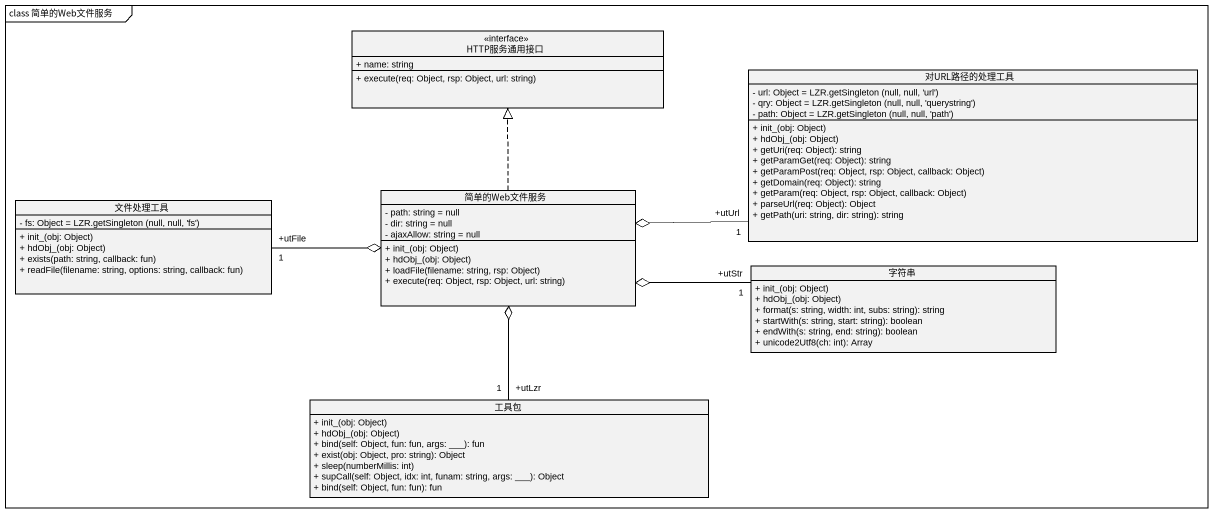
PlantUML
@startuml
mainframe class 简单的Web文件服务
hide circle
hide empty members
skinparam classAttributeIconSize 0
interface HTTP服务通用接口 {
  + name: string
  + execute(req: Object, rsp: Object, url: string)
}
class 对URL路径的处理工具 {
  {field} - url: Object = LZR.getSingleton (null, null, 'url')
  {field} - qry: Object = LZR.getSingleton (null, null, 'querystring')
  {field} - path: Object = LZR.getSingleton (null, null, 'path')
  + init_(obj: Object)
  + hdObj_(obj: Object)
  + getUri(req: Object): string
  + getParamGet(req: Object): string
  + getParamPost(req: Object, rsp: Object, callback: Object)
  + getDomain(req: Object): string
  + getParam(req: Object, rsp: Object, callback: Object)
  + parseUrl(req: Object): Object
  + getPath(uri: string, dir: string): string
}
class 文件处理工具 {
  {field} - fs: Object = LZR.getSingleton (null, null, 'fs')
  + init_(obj: Object)
  + hdObj_(obj: Object)
  + exists(path: string, callback: fun)
  + readFile(filename: string, options: string, callback: fun)
}
class 简单的Web文件服务 {
  - path: string = null
  - dir: string = null
  - ajaxAllow: string = null
  + init_(obj: Object)
  + hdObj_(obj: Object)
  + loadFile(filename: string, rsp: Object)
  + execute(req: Object, rsp: Object, url: string)
}
class 字符串 {
  + init_(obj: Object)
  + hdObj_(obj: Object)
  + format(s: string, width: int, subs: string): string
  + startWith(s: string, start: string): boolean
  + endWith(s: string, end: string): boolean
  + unicode2Utf8(ch: int): Array
}
class 工具包 {
  + init_(obj: Object)
  + hdObj_(obj: Object)
  + bind(self: Object, fun: fun, args: ___): fun
  + exist(obj: Object, pro: string): Object
  + sleep(numberMillis: int)
  + supCall(self: Object, idx: int, funam: string, args: ___): Object
  + bind(self: Object, fun: fun): fun
}
对URL路径的处理工具 "+utUrl\n1" -left-o 简单的Web文件服务
文件处理工具 "+utFile\n1" -right-o 简单的Web文件服务
简单的Web文件服务 .up.|> HTTP服务通用接口
字符串 "+utStr\n1" -left-o 简单的Web文件服务
工具包 "+utLzr\n1" -up-o 简单的Web文件服务
@enduml
